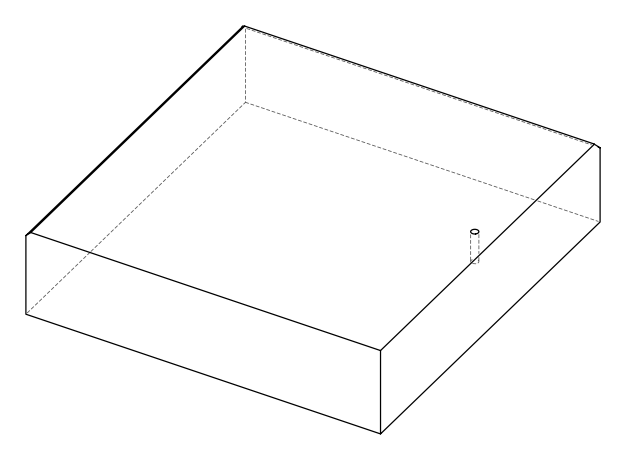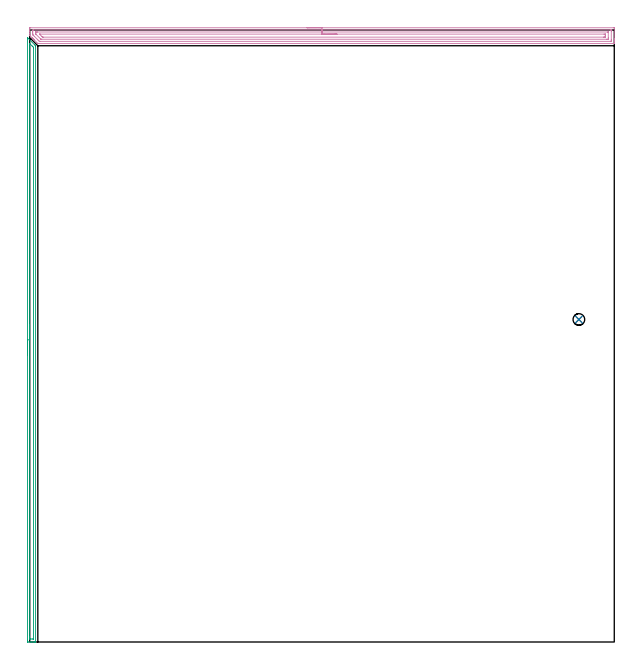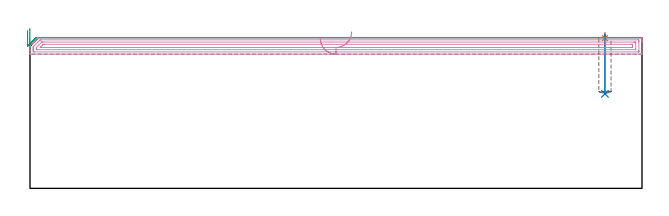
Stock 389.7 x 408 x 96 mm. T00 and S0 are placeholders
(PLAN: 4 operations, 2 tool changes, 19.4 min)
(1 SPOT_DRILL | STEP1POCKET | NXT0321_9005460120000 | 0.03 min | 1 mm3)
(2 DRILL_BLIND_HOLE_INTO_CENTER | STEP1POCKET | NXT0301_049 | 0.15 min | 1651 mm3)
(3 AREA_MILL | FG_CHAMFER_SURFACE | UGT0205_001 | 6.6 min | 5921 mm3)
(4 AREA_MILL_1 | FG_CHAMFER_SURFACE_1 | UGT0205_001 | 12.67 min | 21381 mm3)
(TOOL NXT0321_9005460120000 | NC Spot Drill, 142deg, 12mm, Carbide, Uncoated | D12 PA142 FL30 Z2)
(TOOL NXT0301_049 | Carbide Drill 7.8mm [860.1-0780-039A1-MM 2214] | D7.8 PA140 FL53 Z2)
(TOOL UGT0205_001 | Chamfer Mill 20 x 3 x 45 deg. | D20 FL50 Z2)
(OP 1 SPOT_DRILL)
G17 G21 G94 G90
T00 M6
G54
G17 G0 G90 X366.1 Y215. S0 M3
G43 Z106. H0
G94 G81 G98 Z95.664 F250. R99.
G80
M5
M2
(OP 2 DRILL_BLIND_HOLE_INTO_CENTER)
G17 G21 G94 G90
T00 M6
G54
G17 G0 G90 X366.1 Y215. S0 M3
G43 Z106. H1
G94 G81 G98 Z60.2 F250. R98.
G80
M5
M2
(OP 3 AREA_MILL)
G17 G21 G94 G90
T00 M6
G54
G17 G0 G90 X-1.5 Y191.45 S1061 M3
G43 Z106. H0
Z100.6
G94 G1 Y191.488 Z99.728 F250.
Y191.602 Z98.863
Y191.791 Z98.012
Y192.053 Z97.18
Y192.387 Z96.374
Y192.79 Z95.6
Y193.258 Z94.864
Y193.79 Z94.172
Y194.379 Z93.529
Y195.022 Z92.94
Y195.714 Z92.408
Y196.45 Z91.94
Y197.224 Z91.537
Y198.03 Z91.203
Y198.862 Z90.941
Y199.714 Z90.752
Y200.578 Z90.638
Y201.45 Z90.6
Y402.622
X-1.497 Y402.887 Z90.602
X-1.496 Y402.888 Z90.603
X-1.487 Y402.887 Z90.613
X-1.353 Y402.753 Z90.747
X-1.01 Y402.412 Z91.086
X3.41 Y397.991 Z95.507
X3.857 Y397.543 Z95.956
X3.898 Y397.495 Z95.984
X3.9 Y396.936 Z96.
Y0.157
X3.905 Y0.01 Z95.995
X3.884 Y0.008 Z95.975
X3.545 Y0. Z95.645
X3.167 Z95.266
X2.526 Z94.621
X1.322 Z93.419
X0.758 Z92.852
X-1.01 Y0.001 Z91.085
X-1.248 Y0.003 Z90.848
X-1.491 Y0.009 Z90.605
X-1.494 Y0.119 Z90.603
X-1.499 Y0.608 Z90.601
X-1.5 Y1.102 Z90.6
Y201.45
X-0.086 Z92.014
Y398.721
X-0.084 Y398.899 Z92.016
X-0.081 Y398.987 Z92.019
X-0.08 Y399.015 Z92.02
X-0.057 Y398.996 Z92.043
X0.025 Y398.92 Z92.125
X0.228 Y398.721 Z92.328
X1.642 Y397.308 Z93.742
X2.012 Y396.936 Z94.112
X2.389 Y396.549 Z94.489
X2.479 Y396.452 Z94.579
X2.481 Y396.403 Z94.581
X2.484 Y396.297 Z94.584
X2.486 Y396.085 Z94.586
Y396.044
Y2.393
X2.484 Y2.18 Z94.584
X2.481 Y2.074 Z94.581
X2.479 Y2.025 Z94.579
X2.47 Y2.01 Z94.57
X2.421 Y2.008 Z94.521
X2.03 Y2.001 Z94.13
X0.758 Y2. Z92.858
X0.262 Y2.001 Z92.362
X0.033 Y2.006 Z92.133
X-0.07 Y2.01 Z92.03
X-0.084 Y2.351 Z92.016
X-0.085 Y2.393 Z92.015
X-0.086 Y3.245 Z92.014
Y201.45
Y202.322 Z92.052
Y203.186 Z92.166
Y204.038 Z92.355
Y204.87 Z92.617
Y205.676 Z92.951
Y206.45 Z93.354
Y207.186 Z93.823
Y207.878 Z94.354
Y208.521 Z94.943
Y209.11 Z95.586
Y209.642 Z96.278
Y210.11 Z97.014
Y210.513 Z97.788
Y210.847 Z98.594
Y211.109 Z99.426
Y211.298 Z100.278
Y211.412 Z101.143
Y211.45 Z102.014
G0 Z106.
M5
M2
(OP 4 AREA_MILL_1)
G17 G21 G94 G90
T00 M6
G54
G17 G0 G90 X184.85 Y409.5 S1061 M3
G43 Z106. H0
Z95.5
G94 G1 X184.888 Z94.628 F250.
X185.002 Z93.764
X185.191 Z92.912
X185.453 Z92.08
X185.787 Z91.274
X186.19 Z90.5
X186.658 Z89.764
X187.19 Z89.072
X187.779 Z88.429
X188.422 Z87.84
X189.114 Z87.309
X189.85 Z86.84
X190.624 Z86.437
X191.43 Z86.103
X192.262 Z85.841
X193.113 Z85.652
X193.978 Z85.538
X194.85 Z85.5
X389.086
X389.562 Y409.495 Z85.503
X389.69 Y409.492 Z85.506
X389.7 Y409.359 Z85.638
Y402.053 Z92.941
Y401.503 Z93.494
Y401.174 Z93.822
Y400.624 Z94.372
Y400.295 Z94.7
Y399.31 Z95.689
X389.69 Y399.006 Z95.993
X389.533 Y399. Z96.
X5.525
X5.406 Y399.003 Z95.989
X5.303 Y399.098 Z95.9
X4.632 Y399.767 Z95.231
X3.293 Y401.106 Z93.892
X3.225 Y401.174 Z93.823
X3.161 Y401.239 Z93.76
X2.995 Y401.404 Z93.595
X2.932 Y401.467 Z93.53
X2.872 Y401.527 Z93.472
X2.697 Y401.702 Z93.297
X2.639 Y401.76 Z93.237
X2.585 Y401.814 Z93.185
X2.4 Y402. Z92.999
X2.346 Y402.053 Z92.944
X2.295 Y402.104 Z92.895
X2.102 Y402.297 Z92.702
X2.053 Y402.346 Z92.651
X2.007 Y402.392 Z92.606
X1.804 Y402.595 Z92.404
X1.76 Y402.639 Z92.359
X1.719 Y402.681 Z92.318
X0.316 Y404.084 Z90.916
X0.148 Y404.25 Z90.747
X0.018 Y404.383 Z90.615
X0.002 Y404.408 Z90.59
X0. Y404.47 Z90.529
Y404.483 Z90.515
Y405.568 Z89.426
Y406.776 Z88.22
Y407.326 Z87.668
Y408.809 Z86.187
X0.004 Y409.084 Z85.912
X0.01 Y409.491 Z85.505
X0.196 Y409.495 Z85.502
X0.614 Y409.5 Z85.5
X194.85
Y408.086 Z86.914
X387.3 Y408.085 Z86.915
X387.423
X387.659 Y408.08 Z86.92
X387.683 Y408.079 Z86.921
X387.69 Y408.067 Z86.933
X387.696 Y408.036 Z86.964
X387.698 Y408.005 Z86.995
X387.7 Y407.812 Z87.188
Y407.326 Z87.674
Y401.659 Z93.341
X387.697 Y401.174 Z93.826
X387.693 Y400.787 Z94.213
X387.676 Y400.421 Z94.579
X387.3 Y400.416 Z94.584
X387.178 Y400.415 Z94.585
X6.865
X6.743
X6.551 Y400.419 Z94.581
X6.459 Y400.421 Z94.579
X6.286 Y400.576 Z94.424
X5.972 Y400.88 Z94.12
X5.677 Y401.174 Z93.826
X5.079 Y401.771 Z93.229
X3.039 Y403.811 Z91.189
X2.4 Y404.45 Z90.55
X2.162 Y404.689 Z90.311
X2.086 Y404.77 Z90.23
X2.029 Y404.833 Z90.167
X2.01 Y404.887 Z90.113
X2.003 Y405.079 Z89.921
X2.001 Y405.568 Z89.432
X2. Y405.962 Z89.038
Y406.447 Z88.553
Y406.84 Z88.16
X2.003 Y407.326 Z87.674
X2.007 Y407.713 Z87.287
X2.024 Y408.079 Z86.921
X2.4 Y408.084 Z86.916
X2.522 Y408.085 Z86.915
X194.85 Y408.086 Z86.914
Y406.672 Z88.328
X385.514 Y406.671 Z88.329
X385.59 Y406.67 Z88.33
X385.65 Y406.668 Z88.332
X385.683 Y406.665 Z88.335
X385.69 Y406.629 Z88.371
X385.696 Y406.447 Z88.553
X385.699 Y406.265 Z88.735
X385.7 Y402.749 Z92.251
X385.696 Y402.053 Z92.947
X385.692 Y401.877 Z93.123
X385.677 Y401.835 Z93.165
X385.628 Y401.833 Z93.167
X385.514 Y401.831 Z93.169
X384.849 Y401.829 Z93.171
X384.621 Y401.828 Z93.172
X7.985 Y401.829 Z93.171
X7.758 Y401.831 Z93.169
X7.531 Y401.835 Z93.165
X7.473 Y401.838 Z93.162
X7.441 Y401.865 Z93.135
X7.375 Y401.927 Z93.073
X7.247 Y402.053 Z92.947
X4.186 Y405.114 Z89.886
X4.076 Y405.231 Z89.769
X4.023 Y405.288 Z89.712
X4.01 Y405.386 Z89.614
X4.004 Y405.568 Z89.432
X4.001 Y405.751 Z89.249
X4.004 Y406.447 Z88.553
X4.008 Y406.623 Z88.377
X4.023 Y406.665 Z88.335
X4.072 Y406.667 Z88.333
X4.186 Y406.669 Z88.331
X4.851 Y406.671 Z88.329
X5.079 Y406.672 Z88.328
X194.85
Y405.257 Z89.743
X382.835
X383.411 Y405.256 Z89.744
X383.604 Y405.253 Z89.747
X383.672 Y405.25 Z89.75
X383.691 Y405.244 Z89.756
X383.693 Y405.221 Z89.779
X383.696 Y405.115 Z89.885
X383.699 Y404.689 Z90.311
X383.7 Y403.838 Z91.162
Y403.811 Z91.189
X383.696 Y403.385 Z91.615
X383.693 Y403.279 Z91.721
X383.691 Y403.256 Z91.744
X383.672 Y403.25 Z91.75
X383.604 Y403.247 Z91.753
X383.411 Y403.244 Z91.756
X382.835 Y403.243 Z91.757
X382.519
X9.228
X8.651 Y403.245 Z91.755
X8.569 Y403.247 Z91.753
X8.523 Y403.249 Z91.751
X8.478 Y403.282 Z91.718
X8.296 Y403.459 Z91.541
X7.939 Y403.811 Z91.189
X6.865 Y404.884 Z90.116
X6.652 Y405.1 Z89.9
X6.551 Y405.206 Z89.794
X6.512 Y405.249 Z89.751
X6.531 Y405.25 Z89.75
X6.865 Y405.255 Z89.745
X7.182 Y405.257 Z89.743
X194.85
X195.722 Z89.781
X196.586 Z89.895
X197.438 Z90.083
X198.27 Z90.346
X199.076 Z90.68
X199.85 Z91.082
X200.586 Z91.551
X201.278 Z92.082
X201.921 Z92.672
X202.51 Z93.315
X203.041 Z94.007
X203.51 Z94.743
X203.913 Z95.517
X204.247 Z96.322
X204.509 Z97.155
X204.698 Z98.006
X204.812 Z98.871
X204.85 Z99.743
G0 Z106.
M5
M2
